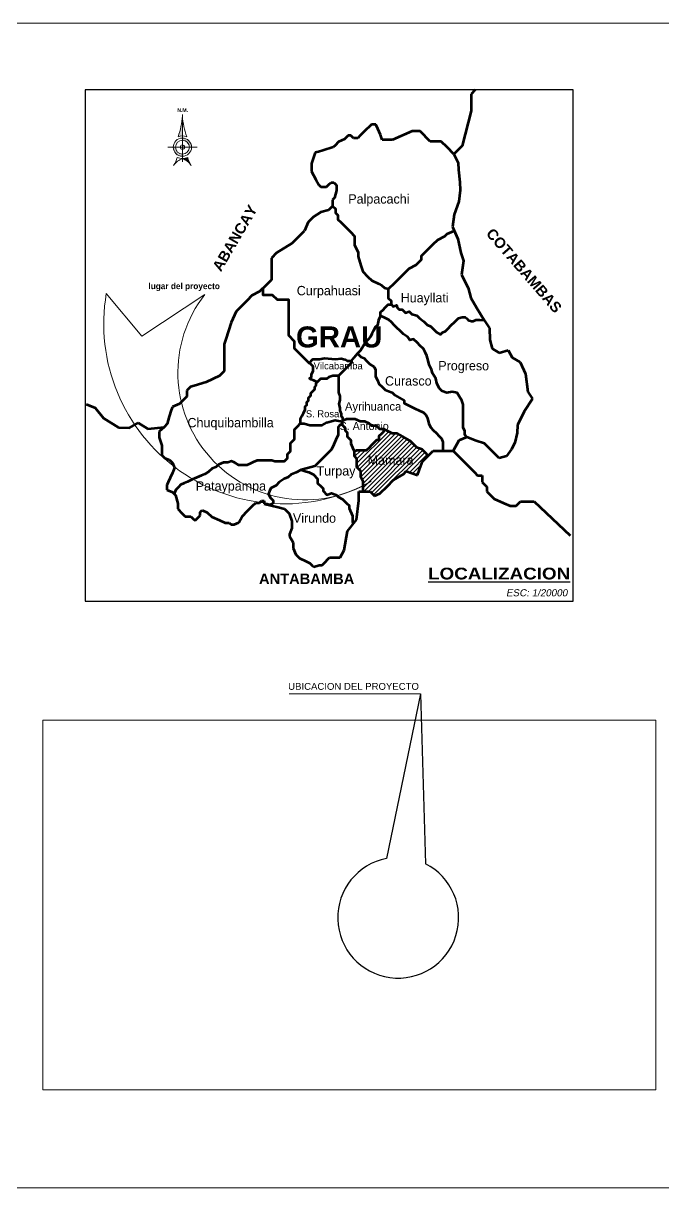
# Model space of a CAD drawing. Header units: millimetres. Extents: x 759886 to 760567, y 8424917 to 8425825.
# Drawn here: x 760447.4 to 760480, y 8425602.7 to 8425662.1 of the extents above; entities that cross this region are included whole.
import ezdxf
from ezdxf.enums import TextEntityAlignment as Align

# ---------------------------------------------------------------- set-up
doc = ezdxf.new("R2010")
doc.units = ezdxf.units.MM
doc.linetypes.add('$AUDIT_BAD_LTYPE1', pattern=[0])
doc.linetypes.add('$RECOVER_090125203647-5', pattern=[0])
for name, color, linetype in [('-22', 7, 'Continuous'), ('05', 5, 'Continuous'), ('C-ANNO-TABL-TTBL', 5, 'Continuous')]:
    doc.layers.add(name, color=color, linetype=linetype)
for name, color, linetype, lineweight in [('8', 5, 'Continuous', 60), ('ACCESORIOS-AGUA', 7, 'Continuous', 9), ('CALLE', 7, '$RECOVER_090125203647-5', 15), ('Cap Prov', 94, 'Continuous', 25), ('COTA', 1, 'Continuous', 9), ('CUADROS', 9, 'Continuous', 20), ('Distrito', 212, 'Continuous', 25), ('PERFIL', 150, 'Continuous', 9), ('PLUMA 01', 31, 'Continuous', 9), ('Red vías Vecinales', 106, 'Continuous', 40), ('ROTULO_YMT', 7, 'Continuous', 5), ('Texto vías Provinciales', 170, 'Continuous', 5)]:
    doc.layers.add(name, color=color, linetype=linetype, lineweight=lineweight)
doc.styles.add('ARIAL', font='arial.ttf')
doc.styles.add('Arial Negrita', font='')
doc.styles.add('century', font='GOTHIC.TTF')
doc.styles.add('PROVINCIAS', font='GOTHIC.TTF', dxfattribs={"oblique": 10, "height": 0.14})
doc.styles.add('TURBO TEXTO', font='swisse.ttf')
doc.styles.get('Arial Negrita').set_extended_font_data('Arial', bold=True)
picture_1 = doc.add_image_def('image1.jpg', size_in_pixel=(1685, 1016))
picture_2 = doc.add_image_def('image2.jpg', size_in_pixel=(1685, 1016))

# ---------------------------------------------------------------- blocks, each defined once
blk = doc.blocks.new('N.M.5')
at = {"linetype": '$AUDIT_BAD_LTYPE1'}
for points in [[(0, 31.5, -0.071703), (-3, 17.15, -0.099699), (0, 17.75)], [(6, -2.5, -0.090274), (3.6, 2.98, -0.099699), (0, 2.25, -0.14892)]]:
    blk.add_hatch(color=256, dxfattribs=at).paths.add_polyline_path(points)
h = blk.add_hatch(color=256, dxfattribs=at)
h.paths.add_polyline_path([(4.75, 10), (6.25, 10, 0.414214), (0, 16.25), (0, 14.75, -0.414214)])
h.paths.add_polyline_path([(-4.75, 10), (-6.25, 10, 0.414214), (0, 3.75), (0, 5.25, -0.414214)])
h.paths.add_polyline_path([(0, 8.5), (0, 10), (-1.5, 10, 0.414214)], flags=17)
h.paths.add_polyline_path([(0, 10), (1.5, 10, 0.414214), (0, 11.5)], flags=17)
for p, q in [((0, 32.5), (0, 0)), ((-10, 10), (10, 10))]:
    blk.add_line(p, q, dxfattribs=at)
for radius in [6.25, 4.75, 1.5]:
    blk.add_circle((0, 10), radius, dxfattribs=at)
for centre, radius, start, end in [((-51.29, 34.73), 51.39, 339.99268, 356.39775), ((51.29, 34.73), 51.39, 183.60225, 200.00732), ((0, 10), 7.75, 67.22603, 112.77397), ((-19.84, 6.83), 16.69, 326.01293, 346.64627), ((4.8, -9.97), 13.13, 111.42702, 145.30795), ((0, 11.55), 9.3, 247.22603, 292.77397), ((-4.8, -9.97), 13.13, 34.69205, 68.57298), ((19.84, 6.83), 16.69, 193.35373, 213.98707)]:
    blk.add_arc(centre, radius, start, end, dxfattribs=at)
at = {"linetype": '$AUDIT_BAD_LTYPE1', "style": 'Arial Negrita'}
blk.add_text('N.M.', height=2.5, dxfattribs=at).set_placement((0.24, 35.4), align=Align.MIDDLE)

msp = doc.modelspace()

# ---------------------------------------------------------------- hatches: boundary and pattern name
at = {"layer": 'C-ANNO-TABL-TTBL', "ltscale": 0.05}
h = msp.add_hatch(dxfattribs=at)
h.set_pattern_fill('ANSI31', color=256, scale=0.05)
h.set_pattern_definition([(45, (0, 0), (-0.1122532015134, 0.1122532015134), [])])
h.paths.add_polyline_path([(760465.52218, 8425640.86902), (760465.40294, 8425640.86902), (760465.28019, 8425640.74627), (760465.13137, 8425640.59745), (760465.01603, 8425640.48211), (760464.86718, 8425640.33326), (760464.61383, 8425640.33326), (760464.37561, 8425640.33326), (760464.25065, 8425640.28016), (760464.25065, 8425640.05836), (760464.37636, 8425639.93265), (760464.37636, 8425639.70881), (760464.37636, 8425639.508), (760464.58059, 8425639.30377), (760464.58059, 8425639.00971), (760464.69572, 8425638.77171), (760464.69572, 8425638.63784), (760464.69572, 8425638.45191), (760464.69572, 8425638.25367), (760465.0719, 8425638.25367), (760465.29709, 8425638.02847), (760465.56123, 8425638.13688), (760465.96702, 8425638.5139), (760466.24557, 8425638.8206), (760466.76721, 8425639.12604), (760466.9191, 8425639.27794), (760467.49322, 8425639.07545), (760467.59812, 8425639.37286), (760467.74192, 8425639.7806), (760468.03278, 8425640.07146), (760467.88185, 8425640.22931), (760467.77395, 8425640.33721), (760467.68837, 8425640.42279), (760467.4381, 8425640.50738), (760467.28555, 8425640.65993), (760467.10717, 8425640.83831), (760466.92363, 8425640.94117), (760466.7206, 8425641.05495), (760466.42282, 8425641.22183), (760466.20535, 8425641.22183), (760466.02827, 8425641.30782), (760465.75282, 8425641.44157), (760465.75282, 8425641.29295), (760465.64866, 8425641.18878), (760465.52218, 8425641.0623)])
h.paths.add_polyline_path([(760463.41129, 8425641.13922), (760466.35855, 8425641.13922), (760466.35855, 8425642.01484), (760463.41129, 8425642.01484)], flags=9)
h.paths.add_polyline_path([(760464.7916, 8425639.34505), (760467.82524, 8425639.34505), (760467.82524, 8425640.37518), (760464.7916, 8425640.37518)], flags=24)
h.paths.add_polyline_path([(760462.04196, 8425638.79437), (760464.61431, 8425638.79437), (760464.61431, 8425639.82451), (760462.04196, 8425639.82451)], flags=9)

# ---------------------------------------------------------------- linework, layer by layer
at = {"layer": '-22', "linetype": 'Continuous', "lineweight": 20}
msp.add_lwpolyline([(760460.94354, 8425627.92157), (760467.6497, 8425627.92157)], dxfattribs=at)
at = {"lineweight": 60}
for p, q in [((760470.43421, 8425658.73221), (760470.22053, 8425658.51853)), ((760470.22053, 8425658.51853), (760470.22053, 8425657.66553)), ((760470.22053, 8425657.66553), (760469.7745, 8425655.88469)), ((760470.22053, 8425657.66553), (760469.7745, 8425655.88469)), ((760464.87576, 8425656.70675), (760464.72136, 8425656.55234)), ((760465.01657, 8425656.84756), (760464.87576, 8425656.70675)), ((760465.13491, 8425656.96589), (760465.01657, 8425656.84756)), ((760465.36564, 8425656.96589), (760465.13491, 8425656.96589)), ((760465.4621, 8425656.74748), (760465.36564, 8425656.96589)), ((760465.59842, 8425656.43876), (760465.4621, 8425656.74748)), ((760467.21208, 8425656.6271), (760466.2094, 8425656.18149)), ((760467.62094, 8425656.6271), (760467.21208, 8425656.6271)), ((760468.1405, 8425656.10754), (760467.62094, 8425656.6271)), ((760463.46263, 8425656.07557), (760463.2855, 8425655.89844)), ((760463.76715, 8425656.2253), (760463.46263, 8425656.07557)), ((760463.95341, 8425656.41156), (760463.76715, 8425656.2253)), ((760464.08973, 8425656.41156), (760463.95341, 8425656.41156)), ((760464.22606, 8425656.27524), (760464.08973, 8425656.41156)), ((760464.44425, 8425656.27524), (760464.22606, 8425656.27524)), ((760464.57146, 8425656.40244), (760464.44425, 8425656.27524)), ((760464.72136, 8425656.55234), (760464.57146, 8425656.40244)), ((760465.68949, 8425656.18149), (760465.59842, 8425656.43876)), ((760466.2094, 8425656.18149), (760465.68949, 8425656.18149)), ((760468.6979, 8425656.10754), (760468.1405, 8425656.10754)), ((760468.99478, 8425655.81066), (760468.6979, 8425656.10754)), ((760468.99478, 8425655.81066), (760468.6979, 8425656.10754)), ((760462.27752, 8425655.53379), (760462.17206, 8425655.23115)), ((760462.43768, 8425655.5816), (760462.27752, 8425655.53379)), ((760462.66284, 8425655.64882), (760462.43768, 8425655.5816)), ((760463.19465, 8425655.80759), (760462.66284, 8425655.64882)), ((760463.2855, 8425655.89844), (760463.19465, 8425655.80759)), ((760469.34763, 8425655.45781), (760468.99478, 8425655.81066)), ((760469.34763, 8425655.45781), (760468.99478, 8425655.81066)), ((760469.7745, 8425655.88469), (760469.34763, 8425655.45781)), ((760469.7745, 8425655.88469), (760469.34763, 8425655.45781)), ((760469.34763, 8425655.45781), (760469.56132, 8425655.01456)), ((760469.34763, 8425655.45781), (760469.56132, 8425655.01456)), ((760462.17206, 8425655.23115), (760462.08309, 8425654.97583)), ((760462.08309, 8425654.97583), (760462.08309, 8425654.78624)), ((760462.08309, 8425654.78624), (760462.08309, 8425654.56833)), ((760469.56132, 8425655.01456), (760469.58533, 8425654.66277)), ((760469.56132, 8425655.01456), (760469.58533, 8425654.66277)), ((760462.08309, 8425654.56833), (760462.3083, 8425654.16281)), ((760469.58533, 8425654.66277), (760469.64937, 8425654.03122)), ((760462.3083, 8425654.16281), (760462.45562, 8425653.89753)), ((760462.45562, 8425653.89753), (760462.56723, 8425653.78592)), ((760462.56723, 8425653.78592), (760462.72637, 8425653.78592)), ((760462.72637, 8425653.78592), (760462.85361, 8425653.78592)), ((760462.85361, 8425653.78592), (760462.96946, 8425653.90178)), ((760462.96946, 8425653.90178), (760463.08301, 8425654.01532)), ((760463.08301, 8425654.01532), (760463.08301, 8425654.01532)), ((760463.08301, 8425654.01532), (760463.22623, 8425654.01532)), ((760463.22623, 8425654.01532), (760463.36592, 8425653.87564)), ((760463.36592, 8425653.60894), (760463.2535, 8425653.21851)), ((760463.36592, 8425653.87564), (760463.36592, 8425653.60894)), ((760469.65738, 8425653.61668), (760469.59338, 8425653.04251)), ((760469.64937, 8425654.03122), (760469.65738, 8425653.61668)), ((760463.2535, 8425653.21851), (760463.15812, 8425653.12313)), ((760463.15812, 8425653.12313), (760463.15812, 8425652.93703)), ((760469.59338, 8425653.04251), (760469.36016, 8425652.3733)), ((760462.56277, 8425652.49213), (760462.18106, 8425652.25605)), ((760462.94232, 8425652.59412), (760462.56277, 8425652.49213)), ((760463.15812, 8425652.80992), (760462.94232, 8425652.59412)), ((760463.15812, 8425652.93703), (760463.15812, 8425652.80992)), ((760461.91309, 8425651.98809), (760461.72663, 8425651.53875)), ((760462.18106, 8425652.25605), (760461.91309, 8425651.98809)), ((760469.36016, 8425652.3733), (760469.27313, 8425651.7417)), ((760469.27313, 8425651.7417), (760469.54366, 8425651.13572)), ((760461.10108, 8425650.9132), (760460.29829, 8425650.41683)), ((760469.54366, 8425651.13572), (760469.70189, 8425650.42012)), ((760460.29829, 8425650.41683), (760460.03485, 8425650.1534)), ((760460.03485, 8425650.1534), (760460.03485, 8425649.80849)), ((760469.70189, 8425650.42012), (760469.83394, 8425650.00483)), ((760460.03485, 8425649.80849), (760460.03485, 8425649.39082)), ((760469.83394, 8425650.00483), (760469.73741, 8425649.29429)), ((760460.03485, 8425649.04579), (760459.76682, 8425648.77776)), ((760460.03485, 8425649.39082), (760460.03485, 8425649.04579)), ((760469.73741, 8425649.29429), (760470.06582, 8425648.63847)), ((760459.43524, 8425648.44618), (760459.04407, 8425648.23769)), ((760459.76682, 8425648.77776), (760459.43524, 8425648.44618)), ((760470.06582, 8425648.63847), (760470.20511, 8425648.12546)), ((760458.61709, 8425647.8107), (760458.24102, 8425647.43464)), ((760458.79879, 8425647.99241), (760458.61709, 8425647.8107)), ((760459.04407, 8425648.23769), (760458.79879, 8425647.99241)), ((760470.20511, 8425648.12546), (760470.52076, 8425647.59907)), ((760458.24102, 8425647.43464), (760457.97918, 8425646.86994)), ((760470.52076, 8425647.59907), (760470.89063, 8425646.9944)), ((760457.97918, 8425646.86994), (760457.70653, 8425646.01644)), ((760470.89063, 8425646.9944), (760471.16249, 8425646.57985)), ((760471.16249, 8425646.57985), (760471.1785, 8425645.97844)), ((760457.70653, 8425646.01644), (760457.6261, 8425645.76467)), ((760471.1785, 8425645.97844), (760471.30519, 8425645.54422)), ((760457.6261, 8425645.76467), (760457.6261, 8425645.21742)), ((760471.30519, 8425645.54422), (760471.6561, 8425645.31367)), ((760471.6561, 8425645.31367), (760472.10594, 8425645.44962)), ((760471.6561, 8425645.31367), (760471.6561, 8425645.31367)), ((760472.10594, 8425645.44962), (760472.32321, 8425645.08175)), ((760457.6261, 8425645.21742), (760457.6261, 8425644.81791)), ((760457.6261, 8425644.81791), (760457.6261, 8425644.57276)), ((760472.32321, 8425645.08175), (760472.72888, 8425644.84441)), ((760472.72888, 8425644.84441), (760472.99469, 8425644.24136)), ((760457.38921, 8425644.15427), (760456.71463, 8425643.8309)), ((760457.6261, 8425644.39116), (760457.38921, 8425644.15427)), ((760457.6261, 8425644.57276), (760457.6261, 8425644.39116)), ((760472.99469, 8425644.24136), (760473.1172, 8425643.33366)), ((760455.90762, 8425643.58191), (760455.72239, 8425643.39668)), ((760456.09662, 8425643.64022), (760455.90762, 8425643.58191)), ((760456.71463, 8425643.8309), (760456.09662, 8425643.64022)), ((760455.57332, 8425642.94636), (760455.3462, 8425642.71924)), ((760455.72239, 8425643.09543), (760455.57332, 8425642.94636)), ((760455.72239, 8425643.39668), (760455.72239, 8425643.09543)), ((760473.35029, 8425642.97805), (760472.93137, 8425642.33152)), ((760473.1172, 8425643.33366), (760473.35029, 8425642.97805)), ((760450.59173, 8425642.6991), (760451.04455, 8425642.50982)), ((760450.59173, 8425642.6991), (760451.04455, 8425642.50982)), ((760451.04455, 8425642.50982), (760451.47942, 8425641.98091)), ((760451.04455, 8425642.50982), (760451.47942, 8425641.98091)), ((760454.9219, 8425642.39169), (760454.81978, 8425642.0785)), ((760454.98782, 8425642.55973), (760454.9219, 8425642.39169)), ((760455.3462, 8425642.71924), (760454.98782, 8425642.55973)), ((760472.93137, 8425642.33152), (760472.58864, 8425641.63224)), ((760451.47942, 8425641.98091), (760452.2437, 8425641.51045)), ((760451.47942, 8425641.98091), (760452.2437, 8425641.51045)), ((760452.80434, 8425641.50035), (760453.24441, 8425641.75075)), ((760452.80434, 8425641.50035), (760453.24441, 8425641.75075)), ((760453.24441, 8425641.75075), (760453.74023, 8425641.44955)), ((760453.24441, 8425641.75075), (760453.74023, 8425641.44955)), ((760454.81978, 8425642.0785), (760454.72779, 8425641.69835)), ((760452.2437, 8425641.51045), (760452.80434, 8425641.50035)), ((760452.2437, 8425641.51045), (760452.80434, 8425641.50035)), ((760453.74023, 8425641.44955), (760454.57676, 8425641.53468)), ((760453.74023, 8425641.44955), (760454.57676, 8425641.53468)), ((760454.56171, 8425641.52361), (760454.31882, 8425641.31225)), ((760454.31882, 8425641.31225), (760454.31882, 8425640.998)), ((760454.45038, 8425641.44173), (760454.56171, 8425641.52361)), ((760454.72779, 8425641.69835), (760454.56171, 8425641.52361)), ((760472.56487, 8425641.23138), (760472.45216, 8425640.72835)), ((760472.58864, 8425641.63224), (760472.56487, 8425641.23138)), ((760454.31882, 8425640.998), (760454.4516, 8425640.59849)), ((760454.4516, 8425640.59849), (760454.4516, 8425640.31998)), ((760469.58994, 8425640.85381), (760469.29993, 8425640.32464)), ((760470.0122, 8425641.02479), (760469.58994, 8425640.85381)), ((760470.48815, 8425640.8297), (760470.0122, 8425641.02479)), ((760470.90122, 8425640.68927), (760470.48815, 8425640.8297)), ((760471.65163, 8425639.93886), (760470.90122, 8425640.68927)), ((760472.45216, 8425640.72835), (760472.28441, 8425640.40731)), ((760454.4516, 8425640.31998), (760454.4516, 8425640.09299)), ((760454.4516, 8425640.09299), (760454.58769, 8425639.9569)), ((760454.58769, 8425639.9569), (760454.84205, 8425639.85691)), ((760467.74192, 8425639.7806), (760468.03278, 8425640.07146)), ((760468.03278, 8425640.07146), (760468.28597, 8425640.32464)), ((760468.28597, 8425640.32464), (760468.60764, 8425640.32464)), ((760468.60764, 8425640.32464), (760469.01288, 8425640.32464)), ((760469.01288, 8425640.32464), (760469.29993, 8425640.32464)), ((760469.29993, 8425640.32464), (760469.61262, 8425640.01195)), ((760469.29993, 8425640.32464), (760469.61262, 8425640.01195)), ((760469.61262, 8425640.01195), (760469.83201, 8425639.79256)), ((760469.61262, 8425640.01195), (760469.83201, 8425639.79256)), ((760472.0277, 8425640.04229), (760471.65163, 8425639.93886)), ((760472.0277, 8425640.04229), (760471.65163, 8425639.93886)), ((760471.65163, 8425639.93886), (760471.65163, 8425639.93886)), ((760471.65163, 8425639.93886), (760471.65163, 8425639.93886)), ((760472.28441, 8425640.40731), (760472.0277, 8425640.04229)), ((760472.28441, 8425640.40731), (760472.0277, 8425640.04229)), ((760454.84205, 8425639.85691), (760454.99195, 8425639.70702)), ((760455.09653, 8425639.4574), (760454.98747, 8425639.20317)), ((760454.99195, 8425639.70702), (760455.09653, 8425639.4574)), ((760467.49322, 8425639.07545), (760467.59812, 8425639.37286)), ((760467.59812, 8425639.37286), (760467.74192, 8425639.7806)), ((760469.83201, 8425639.79256), (760469.83201, 8425639.79256)), ((760469.83201, 8425639.79256), (760470.20327, 8425639.42129)), ((760469.83201, 8425639.79256), (760469.83201, 8425639.79256)), ((760469.83201, 8425639.79256), (760470.20327, 8425639.42129)), ((760470.20327, 8425639.42129), (760470.38894, 8425639.23563)), ((760470.20327, 8425639.42129), (760470.38894, 8425639.23563)), ((760454.87653, 8425638.94456), (760454.7778, 8425638.71442)), ((760454.98747, 8425639.20317), (760454.87653, 8425638.94456)), ((760465.96702, 8425638.5139), (760466.24557, 8425638.8206)), ((760466.24557, 8425638.8206), (760466.76721, 8425639.12604)), ((760466.76721, 8425639.12604), (760466.9191, 8425639.27794)), ((760466.9191, 8425639.27794), (760467.49322, 8425639.07545)), ((760470.38894, 8425639.23563), (760470.55774, 8425639.06683)), ((760470.38894, 8425639.23563), (760470.55774, 8425639.06683)), ((760470.55774, 8425639.06683), (760470.78581, 8425639.06683)), ((760470.55774, 8425639.06683), (760470.78581, 8425639.06683)), ((760470.78581, 8425639.06683), (760470.78581, 8425638.7212)), ((760454.7778, 8425638.71442), (760454.71247, 8425638.56213)), ((760454.71247, 8425638.56213), (760454.71247, 8425638.33151)), ((760454.71247, 8425638.33151), (760454.99656, 8425638.20439)), ((760454.99656, 8425638.20439), (760455.14645, 8425638.0545)), ((760464.49862, 8425637.77861), (760464.49862, 8425638.25367)), ((760464.49862, 8425638.25367), (760465.0719, 8425638.25367)), ((760465.0719, 8425638.25367), (760465.0719, 8425638.25367)), ((760465.0719, 8425638.25367), (760465.29709, 8425638.02847)), ((760465.56123, 8425638.13688), (760465.96702, 8425638.5139)), ((760470.78581, 8425638.7212), (760471.03049, 8425638.47652)), ((760471.03049, 8425638.47652), (760471.03049, 8425638.24887)), ((760471.03049, 8425638.24887), (760471.40608, 8425637.87329)), ((760455.14645, 8425638.0545), (760455.26013, 8425637.63237)), ((760455.26013, 8425637.63237), (760455.26013, 8425637.35997)), ((760459.08159, 8425637.51006), (760459.24056, 8425637.66903)), ((760459.24056, 8425637.66903), (760459.43175, 8425637.66903)), ((760459.43175, 8425637.66903), (760459.52696, 8425637.76424)), ((760459.52696, 8425637.76424), (760459.66805, 8425637.76424)), ((760459.66805, 8425637.76424), (760459.66805, 8425637.61421)), ((760459.66805, 8425637.61421), (760460.08612, 8425637.51433)), ((760464.38293, 8425636.79652), (760464.49862, 8425637.77861)), ((760465.29709, 8425638.02847), (760465.56123, 8425638.13688)), ((760471.40608, 8425637.87329), (760471.90023, 8425637.65846)), ((760471.90023, 8425637.65846), (760472.21322, 8425637.52239)), ((760472.52498, 8425637.52239), (760472.74496, 8425637.74238)), ((760472.74496, 8425637.74238), (760473.11595, 8425637.74238)), ((760473.11595, 8425637.74238), (760473.43677, 8425637.74238)), ((760473.43677, 8425637.74238), (760475.28342, 8425635.99556)), ((760455.26013, 8425637.35997), (760455.49175, 8425637.12835)), ((760455.49175, 8425637.12835), (760455.64166, 8425636.97844)), ((760455.64166, 8425636.97844), (760455.64166, 8425636.97844)), ((760455.64166, 8425636.97844), (760455.92359, 8425636.97844)), ((760455.92359, 8425636.97844), (760456.05067, 8425636.85136)), ((760456.30071, 8425636.9197), (760456.40061, 8425637.0196)), ((760456.40061, 8425637.18746), (760456.50288, 8425637.28972)), ((760456.40061, 8425637.0196), (760456.40061, 8425637.18746)), ((760456.50288, 8425637.28972), (760456.76882, 8425637.17838)), ((760456.76882, 8425637.17838), (760456.99592, 8425636.95128)), ((760458.36839, 8425636.66083), (760458.54107, 8425636.96954)), ((760458.54107, 8425636.96954), (760458.82722, 8425637.25569)), ((760458.82722, 8425637.25569), (760459.08159, 8425637.51006)), ((760460.08612, 8425637.51433), (760460.37766, 8425637.44468)), ((760460.37766, 8425637.44468), (760460.69872, 8425637.36798)), ((760460.69872, 8425637.36798), (760460.95068, 8425637.11602)), ((760460.95068, 8425637.11602), (760461.07745, 8425636.73715)), ((760472.21322, 8425637.52239), (760472.52498, 8425637.52239)), ((760456.05067, 8425636.85136), (760456.14152, 8425636.76051)), ((760456.14152, 8425636.76051), (760456.30071, 8425636.9197)), ((760456.99592, 8425636.95128), (760457.38683, 8425636.77887)), ((760457.38683, 8425636.77887), (760457.67234, 8425636.65295)), ((760457.67234, 8425636.65295), (760457.8867, 8425636.65295)), ((760457.8867, 8425636.65295), (760457.97814, 8425636.56151)), ((760457.97814, 8425636.56151), (760458.13209, 8425636.56151)), ((760458.13209, 8425636.56151), (760458.36839, 8425636.66083)), ((760461.07745, 8425636.38304), (760460.96839, 8425636.07433)), ((760461.07745, 8425636.73715), (760461.07745, 8425636.38304)), ((760463.92597, 8425636.22387), (760464.38293, 8425636.79652)), ((760460.96839, 8425636.07433), (760460.96839, 8425635.96537)), ((760460.96839, 8425635.96537), (760461.14107, 8425635.64758)), ((760463.75016, 8425635.25243), (760463.92597, 8425636.22387)), ((760461.14107, 8425635.64758), (760461.14107, 8425635.35703)), ((760461.14107, 8425635.35703), (760461.2774, 8425635.03016)), ((760463.54952, 8425634.87598), (760463.75016, 8425635.25243)), ((760461.2774, 8425635.03016), (760461.46362, 8425634.84393)), ((760461.46362, 8425634.84393), (760461.78635, 8425634.6942)), ((760461.78635, 8425634.6942), (760461.99595, 8425634.59696)), ((760461.99595, 8425634.59696), (760462.11508, 8425634.47783)), ((760462.6225, 8425634.49445), (760462.79058, 8425634.66253)), ((760462.79058, 8425634.66253), (760462.90411, 8425634.77607)), ((760462.90411, 8425634.77607), (760463.00403, 8425634.87598)), ((760463.00403, 8425634.87598), (760463.34049, 8425634.87598)), ((760463.34049, 8425634.87598), (760463.54952, 8425634.87598)), ((760462.11508, 8425634.47783), (760462.19685, 8425634.39606)), ((760462.19685, 8425634.39606), (760462.46799, 8425634.49445)), ((760462.46799, 8425634.49445), (760462.6225, 8425634.49445))]:
    msp.add_line(p, q, dxfattribs=at)
for points in [[(760463.15812, 8425652.80992), (760463.31049, 8425652.65755), (760463.31049, 8425652.46133), (760463.43016, 8425652.34166), (760463.43016, 8425652.12902), (760463.57605, 8425651.98313), (760463.79384, 8425651.76534), (760463.93143, 8425651.62776), (760464.06904, 8425651.49015), (760464.28111, 8425651.27808), (760464.28111, 8425651.05186), (760464.28111, 8425650.81122), (760464.45614, 8425650.45599), (760464.45614, 8425650.23827), (760464.60525, 8425649.76844), (760464.70285, 8425649.4609), (760464.9588, 8425649.20495), (760465.15371, 8425649.01005), (760465.51138, 8425648.84026), (760465.67843, 8425648.76096), (760465.80175, 8425648.63764), (760466.01737, 8425648.5767)], [(760466.15613, 8425647.78102), (760466.15613, 8425647.95791), (760466.01737, 8425648.09667), (760466.01737, 8425648.37043), (760466.01737, 8425648.5767), (760466.32628, 8425648.8856), (760466.55557, 8425649.11489), (760466.77915, 8425649.33847), (760467.06577, 8425649.62509), (760467.42689, 8425649.81428), (760467.69055, 8425650.07794), (760467.69055, 8425650.26119), (760467.90274, 8425650.47337), (760468.06896, 8425650.6396), (760468.28679, 8425650.85743), (760468.52183, 8425651.09246), (760468.8836, 8425651.26959), (760469.00397, 8425651.38996), (760469.35934, 8425651.54861)], [(760459.60103, 8425648.61197), (760459.60103, 8425648.28038), (760460.08232, 8425648.28038), (760460.32577, 8425648.03694), (760460.90756, 8425648.03694), (760460.90756, 8425647.56481), (760460.90756, 8425647.19839), (760460.90756, 8425646.87778), (760460.90756, 8425646.53426), (760460.90756, 8425646.21364), (760461.20537, 8425645.91583), (760461.20537, 8425645.54951), (760461.46893, 8425645.28595), (760461.75532, 8425644.99956), (760461.96153, 8425644.79335), (760462.15678, 8425644.98859), (760462.48926, 8425644.98859), (760462.48926, 8425644.98859), (760462.74446, 8425645.05106), (760463.31449, 8425644.98859), (760463.59756, 8425645.02234), (760463.78607, 8425644.97446), (760463.90748, 8425644.90742), (760464.12475, 8425644.90742), (760464.25575, 8425645.08618), (760464.436, 8425645.29151)], [(760470.0122, 8425641.02479), (760469.89504, 8425641.14195), (760469.89504, 8425641.31551), (760469.82523, 8425641.50529), (760469.82523, 8425641.66101), (760469.82523, 8425641.83619), (760469.82523, 8425642.07463), (760469.82523, 8425642.24007), (760469.82523, 8425642.48825), (760469.82523, 8425642.68289), (760469.75703, 8425642.8824), (760469.62065, 8425643.10624), (760469.51823, 8425643.27434), (760469.25534, 8425643.33495), (760468.99232, 8425643.28143), (760468.75365, 8425643.35928), (760468.59181, 8425643.52112), (760468.47577, 8425643.775), (760468.41732, 8425644.0183), (760468.25658, 8425644.28594), (760468.20787, 8425644.47085), (760468.07636, 8425644.71416), (760468.0272, 8425644.93136), (760467.97302, 8425645.17076), (760467.87621, 8425645.35958), (760467.79474, 8425645.51847), (760467.61311, 8425645.7001), (760467.48408, 8425645.82913), (760467.28933, 8425646.02388), (760467.09688, 8425645.96297), (760467.07182, 8425646.04215), (760466.9852, 8425646.12878), (760466.78028, 8425646.26467), (760466.65368, 8425646.39127), (760466.56849, 8425646.47647), (760466.47599, 8425646.56896), (760466.30559, 8425646.73936), (760466.16273, 8425646.88223), (760466.03372, 8425647.01123), (760465.82492, 8425647.1092), (760465.60062, 8425647.21444), (760465.60062, 8425647.38657), (760465.72976, 8425647.51571), (760465.84172, 8425647.62767), (760465.99507, 8425647.78102), (760466.15613, 8425647.78102), (760466.24635, 8425647.69081), (760466.41428, 8425647.74666), (760466.45265, 8425647.6313), (760466.55104, 8425647.53291), (760466.70166, 8425647.53291), (760466.80894, 8425647.42564), (760466.8698, 8425647.36477), (760467.06697, 8425647.43523), (760467.20574, 8425647.29647), (760467.44689, 8425647.21625), (760467.58321, 8425647.07994), (760467.81707, 8425646.91942), (760467.9826, 8425646.75389), (760468.1629, 8425646.66152), (760468.2846, 8425646.53981), (760468.455, 8425646.36941), (760468.65972, 8425646.2479), (760468.77171, 8425646.35989), (760468.913, 8425646.42308), (760469.0469, 8425646.55697), (760469.19781, 8425646.70788), (760469.39498, 8425646.90505), (760469.57268, 8425647.08275), (760469.77513, 8425647.14326), (760469.92126, 8425647.14326), (760469.99916, 8425647.06536), (760470.07218, 8425646.99234), (760470.24273, 8425646.93889), (760470.32066, 8425646.93889), (760470.4814, 8425646.99728), (760470.67136, 8425646.99728), (760470.89063, 8425646.9944)], [(760465.60062, 8425647.21444), (760465.49385, 8425646.98689), (760465.445, 8425646.72964), (760465.33789, 8425646.62254), (760465.24042, 8425646.44254), (760465.16736, 8425646.28196), (760465.09797, 8425646.12944), (760464.96795, 8425645.99942), (760464.84626, 8425645.87773), (760464.71925, 8425645.65909), (760464.58692, 8425645.44243), (760464.436, 8425645.29151), (760464.60633, 8425645.12118), (760464.76227, 8425645.0434), (760464.87667, 8425644.929), (760465.05682, 8425644.74885), (760465.28344, 8425644.61032), (760465.34189, 8425644.44974), (760465.34189, 8425644.34268), (760465.34189, 8425644.11397), (760465.44418, 8425643.91933), (760465.52212, 8425643.74676), (760465.68036, 8425643.58853), (760465.83371, 8425643.43517), (760466.01407, 8425643.36721), (760466.19757, 8425643.29806), (760466.33661, 8425643.15902), (760466.57421, 8425643.02171), (760466.80542, 8425642.8881), (760466.80542, 8425642.74921), (760467.01745, 8425642.64702), (760467.22151, 8425642.54868), (760467.38416, 8425642.47029), (760467.53773, 8425642.39628), (760467.80007, 8425642.26984), (760467.91837, 8425642.15155), (760467.99774, 8425641.98265), (760468.06594, 8425641.70528), (760468.16335, 8425641.50577), (760468.29479, 8425641.37433), (760468.45164, 8425641.21748), (760468.57822, 8425641.0909), (760468.71208, 8425640.95704), (760468.78208, 8425640.76904), (760468.78208, 8425640.60359), (760468.78208, 8425640.40895), (760468.78208, 8425640.32464)], [(760464.12475, 8425644.90742), (760464.12475, 8425644.81363), (760463.99804, 8425644.68692), (760463.91387, 8425644.60275), (760463.78617, 8425644.47505), (760463.64978, 8425644.33865), (760463.46403, 8425644.1529), (760463.39502, 8425644.1529), (760463.16272, 8425644.1529), (760462.96526, 8425644.08259), (760462.87237, 8425643.9897), (760462.68651, 8425643.9897), (760462.53551, 8425643.9897), (760462.46879, 8425643.92297), (760462.37009, 8425643.82428), (760462.19868, 8425643.90273), (760462.06807, 8425643.96251), (760461.97848, 8425644.00351), (760462.07585, 8425644.10087), (760462.07585, 8425644.21603), (760462.16383, 8425644.40169), (760462.16383, 8425644.62216), (760462.09418, 8425644.69181), (760461.97709, 8425644.80891)], [(760462.37009, 8425643.82428), (760462.3051, 8425643.75928), (760462.3051, 8425643.64503), (760462.22873, 8425643.56866), (760462.22873, 8425643.44776), (760462.1441, 8425643.36312), (760462.03383, 8425643.25285), (760462.03383, 8425643.12866), (760461.9102, 8425643.00503), (760461.9102, 8425642.87918), (760461.82223, 8425642.79121), (760461.82223, 8425642.6355), (760461.7492, 8425642.56247), (760461.7492, 8425642.40922), (760461.65866, 8425642.22936), (760461.58986, 8425642.09269), (760461.50935, 8425641.93276), (760461.50935, 8425641.78842), (760461.50935, 8425641.70719), (760461.71093, 8425641.70719), (760462.0013, 8425641.63177), (760462.20456, 8425641.63177), (760462.46009, 8425641.63177), (760462.63432, 8425641.63177), (760462.86661, 8425641.77102), (760463.11053, 8425641.84064), (760463.28616, 8425641.89077), (760463.63901, 8425641.81743), (760463.68836, 8425641.86678), (760463.68836, 8425642.00309), (760463.61435, 8425642.0771), (760463.61435, 8425642.21196), (760463.55189, 8425642.37441), (760463.55189, 8425642.50786), (760463.49382, 8425642.70512), (760463.55189, 8425642.91399), (760463.55189, 8425643.11705), (760463.48221, 8425643.29111), (760463.48221, 8425643.46517), (760463.48221, 8425643.66243), (760463.48221, 8425643.84809), (760463.48221, 8425644.05116), (760463.48221, 8425644.1529)], [(760463.63901, 8425641.81743), (760463.63901, 8425641.6425), (760463.79878, 8425641.48272), (760463.79878, 8425641.35988), (760463.90104, 8425641.25763), (760463.90104, 8425641.05495), (760464.08611, 8425640.86987), (760464.08611, 8425640.69053), (760464.17461, 8425640.48228), (760464.25065, 8425640.30336), (760464.25065, 8425640.05836), (760464.37636, 8425639.93265), (760464.37636, 8425639.70881), (760464.37636, 8425639.508), (760464.58059, 8425639.30377), (760464.58059, 8425639.00971), (760464.69572, 8425638.77171), (760464.69572, 8425638.63784), (760464.69572, 8425638.45191), (760464.69572, 8425638.25367)], [(760463.68836, 8425641.86678), (760463.89172, 8425641.94743), (760464.08528, 8425641.94743), (760464.28628, 8425641.94743), (760464.56172, 8425641.82843), (760464.78505, 8425641.82843), (760465.00094, 8425641.73918), (760465.12745, 8425641.61267), (760465.3806, 8425641.61267), (760465.5517, 8425641.44157), (760465.75282, 8425641.44157), (760466.02827, 8425641.30782), (760466.20535, 8425641.22183), (760466.42282, 8425641.22183), (760466.7206, 8425641.05495), (760466.92363, 8425640.94117), (760467.10717, 8425640.83831), (760467.28555, 8425640.65993), (760467.4381, 8425640.50738), (760467.68837, 8425640.42279), (760467.77395, 8425640.33721), (760467.88185, 8425640.22931), (760468.03278, 8425640.07146)], [(760461.50935, 8425641.70719), (760461.3532, 8425641.55104), (760461.19211, 8425641.38996), (760461.19211, 8425641.21108), (760461.19211, 8425640.90365), (760460.98867, 8425640.70021), (760460.98867, 8425640.49375), (760460.98867, 8425640.28879), (760460.83561, 8425640.13573), (760460.83561, 8425639.92281), (760460.68581, 8425639.77301), (760460.52122, 8425639.77301), (760460.21349, 8425639.77301), (760460.06095, 8425639.8299), (760459.82262, 8425639.8299), (760459.51544, 8425639.8299), (760459.30889, 8425639.8299), (760459.10764, 8425639.73995), (760458.93736, 8425639.66385), (760458.78861, 8425639.59737), (760458.57802, 8425639.59737), (760458.37676, 8425639.59737), (760458.14903, 8425639.71879), (760458.00774, 8425639.79412), (760457.82066, 8425639.72408), (760457.59293, 8425639.72408), (760457.3493, 8425639.62355), (760457.21166, 8425639.4859), (760457.01035, 8425639.42778), (760456.82506, 8425639.24249), (760456.63432, 8425639.13677), (760456.47543, 8425639.06798), (760456.23421, 8425638.96356), (760456.00263, 8425638.8633), (760455.75515, 8425638.74523), (760455.58585, 8425638.66445), (760455.40832, 8425638.57975), (760455.3124, 8425638.48383), (760455.15891, 8425638.33033), (760455.07151, 8425638.12945)], [(760463.63901, 8425641.6425), (760463.54928, 8425641.6425), (760463.43769, 8425641.53091), (760463.43769, 8425641.39707), (760463.43769, 8425641.13676), (760463.32595, 8425640.8839), (760463.2194, 8425640.64278), (760463.10921, 8425640.39341), (760462.86763, 8425640.15183), (760462.6072, 8425639.89141), (760462.45838, 8425639.74259), (760462.24629, 8425639.5305), (760461.88173, 8425639.43363), (760461.56162, 8425639.35182), (760461.80729, 8425639.27001), (760461.93906, 8425639.22613), (760462.17951, 8425639.10639), (760462.39157, 8425638.89433), (760462.39157, 8425638.67503), (760462.56836, 8425638.49824), (760462.67251, 8425638.39408), (760462.67251, 8425638.27342), (760462.86515, 8425638.08078), (760463.11006, 8425638.16929), (760463.33327, 8425638.07534), (760463.44117, 8425637.96744), (760463.66827, 8425637.85966), (760463.79105, 8425637.73688), (760463.88777, 8425637.64016), (760463.99566, 8425637.53227), (760463.99566, 8425637.39111), (760464.16704, 8425637.00437), (760464.16704, 8425636.83332), (760464.16704, 8425636.69945), (760464.21535, 8425636.58652)], [(760465.75282, 8425641.44157), (760465.75282, 8425641.29295), (760465.64866, 8425641.18878), (760465.52218, 8425641.0623), (760465.52218, 8425640.86902), (760465.40294, 8425640.86902), (760465.28019, 8425640.74627), (760465.13137, 8425640.59745), (760465.01603, 8425640.48211), (760464.86718, 8425640.33326), (760464.61383, 8425640.33326), (760464.37561, 8425640.33326), (760464.25065, 8425640.28016)], [(760461.56162, 8425639.35182), (760461.29318, 8425639.22053), (760461.0405, 8425639.12153), (760460.89193, 8425638.97296), (760460.68378, 8425638.8889), (760460.43606, 8425638.71566), (760460.28005, 8425638.55965), (760460.00997, 8425638.40877), (760459.94557, 8425638.26028), (760459.88736, 8425638.1261), (760459.98025, 8425637.9336), (760460.12385, 8425637.79), (760460.12385, 8425637.66137), (760460.01247, 8425637.54999)]]:
    msp.add_lwpolyline(points, dxfattribs=at)
at = {"lineweight": 60, "flags": 128}
msp.add_lwpolyline([(760461.10108, 8425650.9132), (760461.72663, 8425651.53875)], dxfattribs=at)
at = {"flags": 128}
for points in [[(760467.6497, 8425627.92157), (760465.90771, 8425619.53056)], [(760467.6497, 8425627.92157), (760467.8949, 8425619.25813)]]:
    msp.add_lwpolyline(points, dxfattribs=at)
msp.add_arc((760466.50531, 8425616.50581, -1307.08977), 3.08322, 101.1759483, 63.2115552)
at = {"layer": 'Cap Prov', "color": 2, "lineweight": 70}
msp.add_line((760469.36016, 8425652.3733), (760469.36016, 8425652.3733), dxfattribs=at)
at = {"layer": 'COTA'}
msp.add_lwpolyline([(760451.61808, 8425648.35424), (760453.4378, 8425646.17366), (760456.64526, 8425648.29471, 0.83465129), (760465.12852, 8425638.76676, -0.6294242)], format="xyb", close=True, dxfattribs=at)
at = {"layer": 'PLUMA 01'}
msp.add_lwpolyline([(760412.21283, 8425602.73067), (760512.29767, 8425602.73067), (760512.29767, 8425662.13067), (760412.21283, 8425662.13067)], close=True, dxfattribs=at)
at = {"layer": 'Red vías Vecinales', "color": 7, "lineweight": 30}
msp.add_lwpolyline([(760450.53675, 8425632.64821), (760475.43228, 8425632.64821), (760475.43228, 8425658.73221), (760450.53675, 8425658.73221), (760450.53675, 8425632.64821)], dxfattribs=at)
msp.add_lwpolyline([(760450.53675, 8425632.64821), (760475.43228, 8425632.64821), (760475.43228, 8425658.73221), (760450.53675, 8425658.73221), (760450.53675, 8425632.64821)], dxfattribs=at)
msp.add_lwpolyline([(760450.53675, 8425632.64821), (760475.43228, 8425632.64821), (760475.43228, 8425658.73221), (760450.53675, 8425658.73221), (760450.53675, 8425632.64821)], dxfattribs=at)
msp.add_lwpolyline([(760450.53675, 8425632.64821), (760475.43228, 8425632.64821), (760475.43228, 8425658.73221), (760450.53675, 8425658.73221), (760450.53675, 8425632.64821)], dxfattribs=at)
msp.add_lwpolyline([(760450.53675, 8425632.64821), (760475.43228, 8425632.64821), (760475.43228, 8425658.73221), (760450.53675, 8425658.73221), (760450.53675, 8425632.64821)], dxfattribs=at)

# ---------------------------------------------------------------- block references
at = {"layer": 'CALLE', "linetype": '$AUDIT_BAD_LTYPE1', "xscale": 0.07444852933986112, "yscale": 0.07444852933986112, "zscale": 0.07444852933986112}
msp.add_blockref('N.M.5', (760455.49957, 8425655.066), dxfattribs=at)

# ---------------------------------------------------------------- texts
at = {"layer": '05', "insert": (760456.99975, 8425649.69625), "char_height": 0.535572, "attachment_point": 1, "rotation": 59.6901949, "style": 'century'}
msp.add_mtext('{\\fArial|b1|i0|c0|p34;ABANCAY}', dxfattribs=at)
at = {"layer": '05', "insert": (760471.35662, 8425651.73537), "char_height": 0.535572, "width": 0.3714388, "attachment_point": 1, "rotation": 310.926768, "style": 'century'}
msp.add_mtext('{\\fArial|b1|i0|c0|p34;COTABAMBAS}', dxfattribs=at)
at = {"layer": '05', "attachment_point": 1, "style": 'century'}
for s, insert, char_height in [('{\\fArial|b1|i0|c0|p34;GRAU}', (760461.29099, 8425646.66681), 1.071144), ('{\\fArial|b1|i0|c0|p34;ANTABAMBA}', (760459.40461, 8425634.05963), 0.535572)]:
    msp.add_mtext(s, dxfattribs=dict(at, insert=insert, char_height=char_height))
at = {"layer": '8', "color": 7, "insert": (760457.40919, 8425648.88255), "char_height": 0.3142808, "attachment_point": 3, "style": 'century'}
msp.add_mtext('{\\fBankGothic Md BT|b1|i0|c0|p34;lugar del proyecto}', dxfattribs=at)
at = {"layer": 'ACCESORIOS-AGUA', "lineweight": 0, "style": 'ARIAL'}
msp.add_text('UBICACION DEL PROYECTO', height=0.3492359, dxfattribs=at).set_placement((760460.89288, 8425628.12991))
at = {"layer": 'Distrito', "linetype": 'Continuous', "lineweight": 5, "attachment_point": 1, "style": 'century'}
for s, insert, char_height, width in [('Palpacachi', (760463.95892, 8425653.40969), 0.477195, 6.0375334), ('Curpahuasi', (760461.33147, 8425648.73316), 0.477195, 6.0375334), ('Huayllati', (760466.63075, 8425648.36961), 0.477195, 6.0375334), ('Vilcabamba', (760462.19276, 8425644.83649), 0.357896, 4.5281501), ('Progreso', (760468.55005, 8425644.90227), 0.477195, 6.0375334), ('Curasco', (760465.83157, 8425644.12595), 0.477195, 6.0375334), ('S. Rosa', (760461.79661, 8425642.38923), 0.357896, 4.5281501), ('Ayrihuanca', (760463.7884, 8425642.80245), 0.429475, 5.4337801), ('Chuquibambilla', (760455.75783, 8425641.99769), 0.4771947, 6.0375334), ('S. Antonio', (760463.52014, 8425641.78852), 0.405615, 5.1319034), ('Mamara', (760464.94723, 8425640.08785), 0.477195, 6.0375334), (' Turpay', (760462.16126, 8425639.53717), 0.477195, 6.0375334), ('Pataypampa', (760456.18115, 8425638.76862), 0.477195, 6.0375334), (' Virundo', (760460.95866, 8425637.12938), 0.477195, 6.0375334)]:
    msp.add_mtext(s, dxfattribs=dict(at, insert=insert, char_height=char_height, width=width))
at = {"layer": 'ROTULO_YMT', "color": 110, "lineweight": 30, "insert": (760468.0292, 8425634.36005), "char_height": 0.6, "attachment_point": 1, "style": 'TURBO TEXTO'}
msp.add_mtext('{\\fArial Black|b1|i0|c0|p34;\\L\\C7;LOCALIZACION}', dxfattribs=at)
at = {"layer": 'Texto vías Provinciales', "color": 7, "insert": (760473.57352, 8425633.07791), "char_height": 0.36, "attachment_point": 5, "style": 'PROVINCIAS'}
msp.add_mtext('{\\fArial|b0|i0|c0|p34;ESC: 1/20000}', dxfattribs=at)

# ---------------------------------------------------------------- pictures from other files: only their frames are drawn
at = {"layer": 'CUADROS'}
image = msp.add_image(picture_2, insert=(760448.38461, 8425607.73148), size_in_units=(31.2658, 18.85226), dxfattribs=at)
image.dxf.flags = 7
at = {"layer": 'PERFIL'}
image = msp.add_image(picture_1, insert=(760448.38461, 8425607.73148), size_in_units=(31.25357, 18.84488), dxfattribs=at)
image.dxf.flags = 7

doc.saveas('drawing.dxf')
